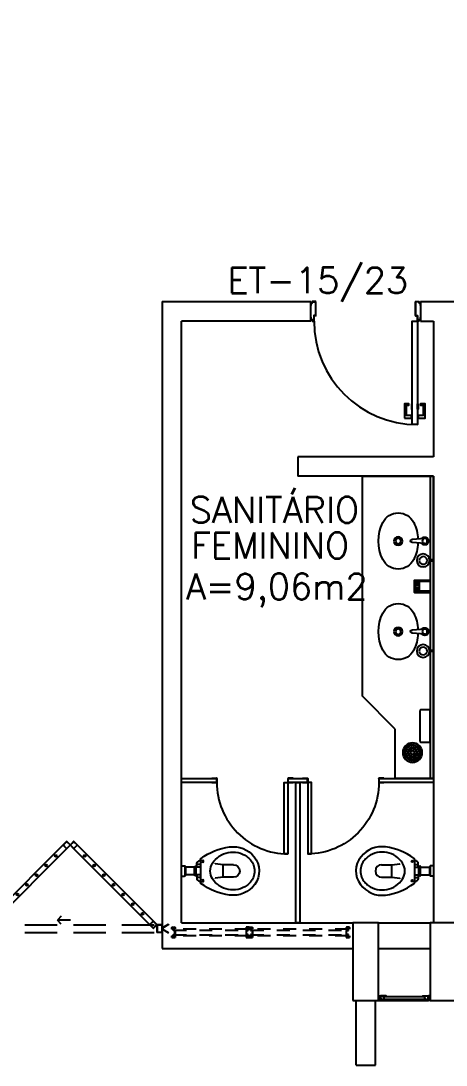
# Model space of a CAD drawing. Header units: millimetres. Extents: x 2128 to 2646, y 1972 to 2207.
# Drawn here: x 2467.67 to 2470.96, y 2053.22 to 2061.28 of the extents above; entities that cross this region are included whole.
import ezdxf

# ---------------------------------------------------------------- set-up
doc = ezdxf.new("R2010")
doc.units = ezdxf.units.MM
doc.linetypes.add('HIDDEN', pattern=[0.375, 0.25, -0.125])
for name, color, linetype in [('AR-ALV', 2, 'Continuous'), ('AR-DIVISÓRIAS', 230, 'Continuous'), ('AR-ESQ', 1, 'Continuous'), ('AR-ESTC', 3, 'Continuous'), ('AR-LOUCAS', 2, 'Continuous'), ('AR-PORTA', 1, 'Continuous'), ('AR-SIMBOLO', 1, 'Continuous'), ('ar-talude', 1, 'Continuous'), ('AR-WC', 7, 'Continuous'), ('BGR- VISTA', 12, 'Continuous'), ('DT-ESQ-BAGUETE-C', 1, 'Continuous'), ('DT-ESQ-PERFIL CADEIRA-C', 2, 'Continuous'), ('DT-ESQ-PERFIL CADEIRA-V', 2, 'Continuous'), ('DT-ESQ-PROJ', 1, 'HIDDEN'), ('DT-ESQ-VENEZIANA-C', 1, 'Continuous'), ('DT-ESQ-VENEZIANA-V', 1, 'Continuous'), ('DT-TXTMOD', 1, 'Continuous'), ('DV- VISTA', 2, 'Continuous'), ('DV-TEXTO', 2, 'Continuous'), ('ENDEREÇO', 2, 'Continuous'), ('esq-c', 1, 'Continuous'), ('grapa', 21, 'HIDDEN'), ('HE_TIGRECAD', 253, 'Continuous'), ('maçaneta', 1, 'Continuous'), ('mov', 1, 'Continuous'), ('PM-PERFIL U-C', 2, 'Continuous'), ('pm1', 2, 'Continuous'), ('pm2', 2, 'Continuous'), ('porta-c', 1, 'Continuous'), ('PORTA-PROJ', 1, 'HIDDEN'), ('porta-v', 2, 'Continuous'), ('TEXTO', 2, 'Continuous'), ('WC1', 1, 'Continuous'), ('WC2', 1, 'Continuous'), ('WC3', 1, 'Continuous'), ('Área', 2, 'Continuous')]:
    doc.layers.add(name, color=color, linetype=linetype)
doc.styles.add('S10', font='simplex.shx', dxfattribs={"height": 0.1})
doc.styles.add('S12', font='simplex.shx', dxfattribs={"width": 1.1, "height": 0.12})
doc.styles.add('UNB-100', font='simplex.shx', dxfattribs={"height": 0.2})
doc.styles.add('UNB1-100', font='simplex.shx', dxfattribs={"height": 0.2})

# ---------------------------------------------------------------- blocks, each defined once
blk = doc.blocks.new('BACI-01P')
at = {"layer": 'WC1'}
for p, q in [((0.146, 0.0857), (0.146, 0.0887)), ((0.1191, 0.03), (0.1139, 0.03)), ((0.1139, 0.0298), (0.1139, -0.0298)), ((0.1191, 0.03), (0.1191, 0.0624)), ((0.1191, -0.03), (0.1139, -0.03)), ((0.1191, -0.03), (0.1191, -0.0624)), ((0.146, -0.0857), (0.146, -0.0887))]:
    blk.add_line(p, q, dxfattribs=at)
for centre, radius, start, end in [((0.4364, -0.2936), 0.4837, 97.68046, 126.34544), ((0.3996, -0.0205), 0.2081, 36.88811, 97.68046), ((0.4044, -0.3155), 0.4771, 122.78184, 126.16044), ((0.1551, 0.0887), 0.00909, 126.33581, 180), ((0.4268, 0), 0.174, 320.47667, 36.88811), ((0.1282, 0.0624), 0.00909, 126.16044, 180), ((0.1282, -0.0624), 0.00909, 180, 233.83956), ((0.4044, 0.3155), 0.4771, 233.83956, 237.21816), ((0.1551, -0.0887), 0.00909, 180, 238.98254), ((0.4364, 0.2936), 0.4837, 233.75773, 262.31954), ((0.3996, 0.0205), 0.2081, 262.31954, 320.89786)]:
    blk.add_arc(centre, radius, start, end, dxfattribs=at)
at = {"layer": 'WC2'}
for p, q in [((0.146, -0.0857), (0.146, 0.0857)), ((0, 0.04), (0.023, 0.04)), ((0.025, 0.035), (0.025, 0.038)), ((0.025, -0.035), (0.025, 0.035)), ((0.025, 0.035), (0.028, 0.035)), ((0.03, -0.033), (0.03, 0.033)), ((0.1, 0.03), (0.03, 0.03)), ((0.1, 0.0298), (0.1, -0.0298)), ((0, -0.04), (0.023, -0.04)), ((0.025, -0.038), (0.025, -0.035)), ((0.025, -0.035), (0.028, -0.035)), ((0.1, -0.03), (0.03, -0.03))]:
    blk.add_line(p, q, dxfattribs=at)
for centre, radius, start, end in [((0.3966, -0.0404), 0.1866, 54.25145, 147.32014), ((0.4126, -0.0182), 0.1592, 41.32993, 54.25145), ((0.4333, 0), 0.1317, 0, 41.32993), ((0.023, 0.038), 0.002, 0, 90), ((0.028, 0.033), 0.002, 0, 90), ((0.107, 0.0298), 0.00697, 0, 180), ((0.3335, 0), 0.1117, 147.32014, 180), ((0.3335, 0), 0.1117, 180, 212.67986), ((0.4333, 0), 0.1317, 318.67007, 0), ((0.023, -0.038), 0.002, 270, 0), ((0.028, -0.033), 0.002, 270, 0), ((0.107, -0.0298), 0.00697, 180, 0), ((0.3966, 0.0404), 0.1866, 212.67986, 305.74855), ((0.4126, 0.0182), 0.1592, 305.74855, 318.67007)]:
    blk.add_arc(centre, radius, start, end, dxfattribs=at)
at = {"layer": 'WC3'}
for p, q in [((0.146, 0.0497), (0.1191, 0.0497)), ((0.146, 0.03), (0.1191, 0.03)), ((0.261, 0.0562), (0.2593, 0.0585)), ((0.3229, 0.0486), (0.261, 0.0562)), ((0.3229, 0.0486), (0.3229, -0.0486)), ((0.4015, 0.0486), (0.3229, 0.0486)), ((0.146, -0.03), (0.1191, -0.03)), ((0.146, -0.0497), (0.1191, -0.0497)), ((0.261, -0.0562), (0.2593, -0.0585)), ((0.3229, -0.0486), (0.261, -0.0562)), ((0.4015, -0.0486), (0.3229, -0.0486))]:
    blk.add_line(p, q, dxfattribs=at)
for centre in [(0.1641, 0.075), (0.1641, -0.075)]:
    blk.add_circle(centre, 0.00682, dxfattribs=at)
blk.add_arc((0.4015, 0), 0.0486, 270, 90, dxfattribs=at)
blk = doc.blocks.new('PB')
at = {"layer": 'mov'}
blk.add_arc((0.0015, 0.0172), 0.55, 359.7335, 90, dxfattribs=at)
at = {"layer": 'pm1'}
blk.add_lwpolyline([(0.0315, 0.5673), (0.0315, 0.0172), (0.0015, 0.0172), (0.0015, 0.5673)], close=True, dxfattribs=at)
at = {"layer": 'pm2'}
for p, q in [((-0.0385, 0.0172), (-0.0008, 0.0172)), ((-0.0385, 0.0158), (-0.0385, 0.0172)), ((-0.0008, 0.0158), (-0.0385, 0.0158)), ((0, 0.015), (0, -0.015)), ((0.0015, -0.0152), (0.0015, 0.015)), ((0.5515, -0.0152), (0.5515, 0.015)), ((0.553, 0.015), (0.553, -0.015)), ((0.5915, 0.0172), (0.5537, 0.0172)), ((0.5537, 0.0158), (0.5915, 0.0158)), ((0.5915, 0.0158), (0.5915, 0.0172)), ((-0.001, -0.016), (-0.0385, -0.016)), ((-0.0385, -0.0175), (-0.0385, -0.016)), ((-0.0385, -0.0175), (-0.0008, -0.0175)), ((0.5915, -0.0175), (0.5537, -0.0175)), ((0.554, -0.016), (0.5915, -0.016)), ((0.5915, -0.0175), (0.5915, -0.016))]:
    blk.add_line(p, q, dxfattribs=at)
for centre, radius, start, end in [((-0.0008, 0.015), 0.00225, 0, 90), ((-0.0008, 0.015), 0.00075, 0, 90), ((0.5537, 0.015), 0.00225, 90, 180), ((0.5537, 0.015), 0.00075, 90, 180), ((-0.001, -0.015), 0.001, 270, 0), ((-0.0008, -0.0152), 0.00225, 270, 0), ((0.5537, -0.0152), 0.00225, 180, 270), ((0.554, -0.015), 0.001, 180, 270)]:
    blk.add_arc(centre, radius, start, end, dxfattribs=at)
blk = doc.blocks.new('CUBA-01P')
at = {"layer": 'WC1'}
blk.add_circle((-0.15, -0.08), 0.05, dxfattribs=at)
for centre, radius, start, end in [((-0.0831, -0.273), 0.1336, 116.40535, 243.59465), ((0, -0.4404), 0.3205, 92.82256, 116.40535), ((0, -0.4404), 0.3205, 63.59465, 87.24236), ((0.0831, -0.273), 0.1336, 296.40535, 63.59465), ((0, -0.1056), 0.3205, 243.59465, 296.40535)]:
    blk.add_arc(centre, radius, start, end, dxfattribs=at)
at = {"layer": 'WC2'}
for p, q in [((-0.1548, 0), (-0.1548, -0.0303)), ((-0.1448, 0), (-0.1448, -0.0303)), ((-0.02, -0.068), (-0.0118, -0.1652)), ((0.02, -0.068), (0.0118, -0.1652))]:
    blk.add_line(p, q, dxfattribs=at)
for centre, radius in [((-0.15, -0.08), 0.03), ((0, -0.068), 0.02), ((0, -0.273), 0.033), ((0, -0.273), 0.0212)]:
    blk.add_circle(centre, radius, dxfattribs=at)
for centre, radius, start, end in [((0.0002, -0.0678), 0.03, 306.40129, 232.67059), ((0.0002, -0.1652), 0.012, 180, 10.12053)]:
    blk.add_arc(centre, radius, start, end, dxfattribs=at)
blk = doc.blocks.new('BGR8')
at = {"layer": 'BGR- VISTA'}
for p, q in [((-0.55, -1.7), (-0.55, 0)), ((-0.55, 0), (0, 0)), ((0, 0), (0, -2.335)), ((-0.3, -1.95), (-0.55, -1.7)), ((-0.3, -1.95), (-0.3, -2.335)), ((0, -2.335), (-0.3, -2.335))]:
    blk.add_line(p, q, dxfattribs=at)
at = {"layer": 'AR-WC', "xscale": -1, "rotation": 270}
for p in [(0, -0.5), (0, -1.2)]:
    blk.add_blockref('CUBA-01P', p, dxfattribs=at)
blk = doc.blocks.new('DV5')
at = {"layer": 'DV- VISTA'}
blk.add_lwpolyline([(0.03, 0), (0.03, -1.085), (0, -1.085), (0, 0)], close=True, dxfattribs=at)
at = {"layer": 'DV-TEXTO', "style": 'S12'}
for tag, p, flags in [('ACABAMENTO', (0.3815, -0.3886), 3), ('CANTONEIRA', (0.5815, -0.3886), 3), ('DIVISÓRIA', (-0.0185, -0.3886), 2), ('TAMANHO', (0.1815, -0.3886), 3)]:
    blk.add_attdef(tag, p, '', height=0.12, rotation=90, dxfattribs=dict(at, flags=flags))
blk = doc.blocks.new('DV3')
at = {"layer": 'DV- VISTA'}
blk.add_lwpolyline([(0.03, 0), (0.03, -0.15), (0, -0.15), (0, 0)], close=True, dxfattribs=at)
at = {"layer": 'DV-TEXTO', "style": 'S12'}
for tag, p, flags in [('ACABAMENTO', (0.3798, -0.2006), 3), ('CANTONEIRA', (0.5798, -0.2006), 3), ('DIVISÓRIA', (-0.0202, -0.2006), 2), ('TAMANHO', (0.1798, -0.2006), 3)]:
    blk.add_attdef(tag, p, '', height=0.12, rotation=90, dxfattribs=dict(at, flags=flags))
blk = doc.blocks.new('DV7')
at = {"layer": 'DV- VISTA'}
blk.add_lwpolyline([(0.03, 0), (0.03, -0.42), (0, -0.42), (0, 0)], close=True, dxfattribs=at)
at = {"layer": 'DV-TEXTO', "style": 'S12'}
for tag, p, flags in [('ACABAMENTO', (0.5921, -0.2951), 3), ('CANTONEIRA', (0.7921, -0.2951), 3), ('DIVISÓRIA', (0.1921, -0.2951), 2), ('TAMANHO', (0.3921, -0.2951), 3)]:
    blk.add_attdef(tag, p, '', height=0.12, rotation=90, dxfattribs=dict(at, flags=flags))
blk = doc.blocks.new('DV9')
at = {"layer": 'DV- VISTA'}
blk.add_lwpolyline([(0.27, -0.03), (0, -0.03), (0, 0), (0.27, 0)], close=True, dxfattribs=at)
at = {"layer": 'DV-TEXTO', "style": 'S12'}
for tag, p, flags in [('DIVISÓRIA', (0.0161, 0.0342), 2), ('TAMANHO', (0.0161, -0.1658), 3), ('ACABAMENTO', (0.0161, -0.3658), 3), ('CANTONEIRA', (0.0161, -0.5658), 3)]:
    blk.add_attdef(tag, p, '', height=0.12, dxfattribs=dict(at, flags=flags))
blk = doc.blocks.new('EF69-P')
at = {"layer": 'DT-ESQ-PROJ', "ltscale": 0.1}
for points in [[(0.025, -0.1035), (0.025, -0.1135, -0.414214), (0.0235, -0.115), (0.0015, -0.115, -0.414214), (0, -0.1135), (0, -0.1), (0.0015, -0.1), (0.0015, -0.113, 0.414214), (0.002, -0.1135), (0.023, -0.1135, 0.414214), (0.0235, -0.113), (0.0235, -0.1035), (0.0105, -0.1035, -0.414214), (0.009, -0.102), (0.009, -0.092, -0.414214), (0.0105, -0.0905), (0.0235, -0.0905), (0.0235, -0.0595), (0.0105, -0.0595, -0.414214), (0.009, -0.058), (0.009, -0.048, -0.414214), (0.0105, -0.0465), (0.0235, -0.0465), (0.0235, -0.037, 0.414214), (0.023, -0.0365), (0.002, -0.0365, 0.414214), (0.0015, -0.037), (0.0015, -0.05), (0, -0.05), (0, -0.0365, -0.414214), (0.0015, -0.035), (0.0235, -0.035, -0.414214), (0.025, -0.0365), (0.025, -0.0465, -0.414214), (0.0235, -0.048), (0.0105, -0.048), (0.0105, -0.058), (0.0235, -0.058), (0.0235, -0.058, -0.414214), (0.025, -0.0595), (0.025, -0.0905, -0.414214), (0.0235, -0.092), (0.0235, -0.092), (0.0105, -0.092), (0.0105, -0.102), (0.0235, -0.102, -0.414214)], [(0.575, -0.1035), (0.575, -0.1135, 0.414214), (0.5765, -0.115), (0.5985, -0.115, 0.414214), (0.6, -0.1135), (0.6, -0.1), (0.5985, -0.1), (0.5985, -0.113, -0.414214), (0.598, -0.1135), (0.577, -0.1135, -0.414214), (0.5765, -0.113), (0.5765, -0.1035), (0.5895, -0.1035, 0.414214), (0.591, -0.102), (0.591, -0.092, 0.414214), (0.5895, -0.0905), (0.5765, -0.0905), (0.5765, -0.0595), (0.5895, -0.0595, 0.414214), (0.591, -0.058), (0.591, -0.048, 0.414214), (0.5895, -0.0465), (0.5765, -0.0465), (0.5765, -0.037, -0.414214), (0.577, -0.0365), (0.598, -0.0365, -0.414214), (0.5985, -0.037), (0.5985, -0.05), (0.6, -0.05), (0.6, -0.0365, 0.414214), (0.5985, -0.035), (0.5765, -0.035, 0.414214), (0.575, -0.0365), (0.575, -0.0465, 0.414214), (0.5765, -0.048), (0.5895, -0.048), (0.5895, -0.058), (0.5765, -0.058), (0.5765, -0.058, 0.414214), (0.575, -0.0595), (0.575, -0.0905, 0.414214), (0.5765, -0.092), (0.5765, -0.092), (0.5895, -0.092), (0.5895, -0.102), (0.5765, -0.102, 0.414214)], [(0.625, -0.1035), (0.625, -0.1135, -0.414214), (0.6235, -0.115), (0.6015, -0.115, -0.414214), (0.6, -0.1135), (0.6, -0.1), (0.6015, -0.1), (0.6015, -0.113, 0.414214), (0.602, -0.1135), (0.623, -0.1135, 0.414214), (0.6235, -0.113), (0.6235, -0.1035), (0.6105, -0.1035, -0.414214), (0.609, -0.102), (0.609, -0.092, -0.414214), (0.6105, -0.0905), (0.6235, -0.0905), (0.6235, -0.0595), (0.6105, -0.0595, -0.414214), (0.609, -0.058), (0.609, -0.048, -0.414214), (0.6105, -0.0465), (0.6235, -0.0465), (0.6235, -0.037, 0.414214), (0.623, -0.0365), (0.602, -0.0365, 0.414214), (0.6015, -0.037), (0.6015, -0.05), (0.6, -0.05), (0.6, -0.0365, -0.414214), (0.6015, -0.035), (0.6235, -0.035, -0.414214), (0.625, -0.0365), (0.625, -0.0465, -0.414214), (0.6235, -0.048), (0.6105, -0.048), (0.6105, -0.058), (0.6235, -0.058), (0.6235, -0.058, -0.414214), (0.625, -0.0595), (0.625, -0.0905, -0.414214), (0.6235, -0.092), (0.6235, -0.092), (0.6105, -0.092), (0.6105, -0.102), (0.6235, -0.102, -0.414214)], [(1.35, -0.1035), (1.35, -0.1135, 0.414214), (1.3515, -0.115), (1.3735, -0.115, 0.414214), (1.375, -0.1135), (1.375, -0.1), (1.3735, -0.1), (1.3735, -0.113, -0.414214), (1.373, -0.1135), (1.352, -0.1135, -0.414214), (1.3515, -0.113), (1.3515, -0.1035), (1.3645, -0.1035, 0.414214), (1.366, -0.102), (1.366, -0.092, 0.414214), (1.3645, -0.0905), (1.3515, -0.0905), (1.3515, -0.0595), (1.3645, -0.0595, 0.414214), (1.366, -0.058), (1.366, -0.048, 0.414214), (1.3645, -0.0465), (1.3515, -0.0465), (1.3515, -0.037, -0.414214), (1.352, -0.0365), (1.373, -0.0365, -0.414214), (1.3735, -0.037), (1.3735, -0.05), (1.375, -0.05), (1.375, -0.0365, 0.414214), (1.3735, -0.035), (1.3515, -0.035, 0.414214), (1.35, -0.0365), (1.35, -0.0465, 0.414214), (1.3515, -0.048), (1.3645, -0.048), (1.3645, -0.058), (1.3515, -0.058), (1.3515, -0.058, 0.414214), (1.35, -0.0595), (1.35, -0.0905, 0.414214), (1.3515, -0.092), (1.3515, -0.092), (1.3645, -0.092), (1.3645, -0.102), (1.3515, -0.102, 0.414214)]]:
    blk.add_lwpolyline(points, format="xyb", close=True, dxfattribs=at)
for points in [[(0.5875, -0.056), (0.5875, -0.05), (0.0125, -0.05), (0.0125, -0.056)], [(1.3625, -0.056), (1.3625, -0.05), (0.6125, -0.05), (0.6125, -0.056)], [(0.5875, -0.094), (0.5875, -0.1), (0.0125, -0.1), (0.0125, -0.094)], [(1.3625, -0.094), (1.3625, -0.1), (0.6125, -0.1), (0.6125, -0.094)]]:
    blk.add_lwpolyline(points, close=True, dxfattribs=at)
at = {"layer": 'DT-TXTMOD', "ltscale": 0.1, "style": 'S10', "flags": 3}
for tag, p in [('M01A', (0.025, -0.255)), ('M02A', (0.4253, -0.255)), ('M03A', (0.827, -0.255)), ('M04A', (1.2288, -0.255)), ('M05A', (1.6306, -0.255)), ('M06A', (2.0323, -0.255)), ('M07A', (2.4341, -0.255)), ('M08A', (2.8359, -0.255)), ('M09A', (3.2376, -0.255)), ('M10A', (3.6394, -0.255)), ('M11A', (4.0412, -0.255)), ('M12A', (4.4429, -0.255)), ('M13A', (4.8447, -0.255)), ('M14A', (5.2464, -0.255)), ('M15A', (5.6482, -0.255)), ('M16A', (6.05, -0.255))]:
    blk.add_attdef(tag, p, '', height=0.1, dxfattribs=at)
blk = doc.blocks.new('EF01A-P')
at = {"layer": 'DT-ESQ-BAGUETE-C', "ltscale": 0.1}
for points in [[(0.0015, 0.035), (0.015, 0.035), (0.015, 0.0335), (0.0015, 0.0335), (0.0015, 0.005), (0.015, 0.005), (0.015, 0.0035), (0.0015, 0.0035, -0.414214), (0, 0.005), (0, 0.0335, -0.414214)], [(0.3985, 0.035), (0.385, 0.035), (0.385, 0.0335), (0.3985, 0.0335), (0.3985, 0.005), (0.385, 0.005), (0.385, 0.0035), (0.3985, 0.0035, 0.414214), (0.4, 0.005), (0.4, 0.0335, 0.414214)]]:
    blk.add_lwpolyline(points, format="xyb", close=True, dxfattribs=at)
at = {"layer": 'DT-ESQ-PERFIL CADEIRA-C', "ltscale": 0.1}
for points in [[(0.01, 0.0015), (0.01, 0.003), (0.0015, 0.003, 1), (0.0015, 0), (0.015, 0, 0.414214), (0.0165, 0.0015), (0.0165, 0.0335), (0.043, 0.0335)], [(0.043, 0.0065), (0.018, 0.0065), (0.018, 0.0165), (0.0165, 0.0165), (0.0165, 0.0065, 0.414214), (0.018, 0.005), (0.043, 0.005), (0.0565, 0.005, 1), (0.0565, 0.008), (0.043, 0.008), (0.043, 0.02), (0.043, 0.032), (0.0565, 0.032, 1), (0.0565, 0.035), (0.043, 0.035), (0.0165, 0.035, 0.414214), (0.015, 0.0335), (0.015, 0.0015), (0.0015, 0.0015)], [(0.0415, 0.02), (0.0415, 0.032, -0.414214), (0.043, 0.0335), (0.0565, 0.0335)], [(0.0415, 0.02), (0.0415, 0.008, 0.414214), (0.043, 0.0065), (0.0565, 0.0065)], [(0.357, 0.0065), (0.382, 0.0065), (0.382, 0.0165), (0.3835, 0.0165), (0.3835, 0.0065, -0.414214), (0.382, 0.005), (0.357, 0.005), (0.3435, 0.005, -1), (0.3435, 0.008), (0.357, 0.008), (0.357, 0.02), (0.357, 0.032), (0.3435, 0.032, -1), (0.3435, 0.035), (0.357, 0.035), (0.3835, 0.035, -0.414214), (0.385, 0.0335), (0.385, 0.0015), (0.3985, 0.0015)], [(0.3585, 0.02), (0.3585, 0.032, 0.414214), (0.357, 0.0335), (0.3435, 0.0335)], [(0.3585, 0.02), (0.3585, 0.008, -0.414214), (0.357, 0.0065), (0.3435, 0.0065)], [(0.39, 0.0015), (0.39, 0.003), (0.3985, 0.003, -1), (0.3985, 0), (0.385, 0, -0.414214), (0.3835, 0.0015), (0.3835, 0.0335), (0.357, 0.0335)]]:
    blk.add_lwpolyline(points, format="xyb", dxfattribs=at)
at = {"layer": 'DT-ESQ-PERFIL CADEIRA-V', "ltscale": 0.1}
blk.add_line((0.015, 0), (0.385, 0), dxfattribs=at)
at = {"layer": 'DT-ESQ-VENEZIANA-C', "ltscale": 0.1}
for p, q in [((0.043, 0.0105), (0.357, 0.0105)), ((0.043, 0.009), (0.357, 0.009))]:
    blk.add_line(p, q, dxfattribs=at)
at = {"layer": 'DT-ESQ-VENEZIANA-V', "ltscale": 0.1}
blk.add_line((0.043, 0.031), (0.357, 0.031), dxfattribs=at)
blk = doc.blocks.new('gr9A-met-01p')
at = {"layer": 'AR-SIMBOLO'}
for p, q in [((-3.0391, 0.0954), (-2.9391, 0.0954)), ((-2.9691, 0.1254), (-2.9391, 0.0954)), ((-2.9691, 0.0654), (-2.9391, 0.0954)), ((-0.8059, 0.1254), (-0.8359, 0.0954)), ((-0.7359, 0.0954), (-0.8359, 0.0954)), ((-0.8059, 0.0654), (-0.8359, 0.0954))]:
    blk.add_line(p, q, dxfattribs=at)
at = {"layer": 'esq-c'}
for p, q in [((-3.0924, 0.6771), (-3.0673, 0.7022)), ((-3.0924, 0.6739), (-3.0673, 0.6488)), ((-3.0662, 0.7012), (-3.0913, 0.6761)), ((-3.0662, 0.6499), (-3.0913, 0.675)), ((-3.04, 0.6761), (-3.0651, 0.7012)), ((-3.04, 0.675), (-3.0651, 0.6499)), ((-3.0641, 0.7022), (-3.039, 0.6771)), ((-3.0641, 0.6488), (-3.039, 0.6739)), ((-3.0126, 0.7022), (-3.0377, 0.6771)), ((-3.0126, 0.6488), (-3.0377, 0.6739)), ((-3.0366, 0.6761), (-3.0115, 0.7012)), ((-3.0366, 0.675), (-3.0115, 0.6499)), ((-3.0104, 0.7012), (-2.9853, 0.6761)), ((-3.0104, 0.6499), (-2.9853, 0.675)), ((-2.9843, 0.6771), (-3.0094, 0.7022)), ((-2.9843, 0.6739), (-3.0094, 0.6488)), ((-0.7907, 0.6771), (-0.7656, 0.7022)), ((-0.7907, 0.6739), (-0.7656, 0.6488)), ((-0.7646, 0.7012), (-0.7897, 0.6761)), ((-0.7646, 0.6499), (-0.7897, 0.675)), ((-0.7384, 0.6761), (-0.7635, 0.7012)), ((-0.7384, 0.675), (-0.7635, 0.6499)), ((-0.7624, 0.7022), (-0.7373, 0.6771)), ((-0.7624, 0.6488), (-0.7373, 0.6739)), ((-0.7109, 0.7022), (-0.736, 0.6771)), ((-0.7109, 0.6488), (-0.736, 0.6739)), ((-0.735, 0.6761), (-0.7099, 0.7012)), ((-0.735, 0.675), (-0.7099, 0.6499)), ((-0.7088, 0.7012), (-0.6837, 0.6761)), ((-0.7088, 0.6499), (-0.6837, 0.675)), ((-0.6826, 0.6771), (-0.7077, 0.7022)), ((-0.6826, 0.6739), (-0.7077, 0.6488)), ((-3.6825, 0.087), (-3.7076, 0.0619)), ((-3.7065, 0.0609), (-3.6814, 0.086)), ((-3.6552, 0.0609), (-3.6803, 0.086)), ((-3.6793, 0.087), (-3.6542, 0.0619)), ((-2.3974, 0.087), (-2.4225, 0.0619)), ((-2.4214, 0.0609), (-2.3963, 0.086)), ((-2.3702, 0.0609), (-2.3953, 0.086)), ((-2.3942, 0.087), (-2.3691, 0.0619)), ((-1.3808, 0.087), (-1.4059, 0.0619)), ((-1.4048, 0.0609), (-1.3797, 0.086)), ((-1.3536, 0.0609), (-1.3787, 0.086)), ((-1.3776, 0.087), (-1.3525, 0.0619)), ((-0.0957, 0.087), (-0.1208, 0.0619)), ((-0.1198, 0.0609), (-0.0947, 0.086)), ((-0.0685, 0.0609), (-0.0936, 0.086)), ((-0.0925, 0.087), (-0.0674, 0.0619)), ((-3.75, 0.0023), (-3.75, 0.0577)), ((-3.7485, 0.0577), (-3.7485, 0.0023)), ((-3.7477, 0.06), (-3.7123, 0.06)), ((-3.7123, 0.0585), (-3.7477, 0.0585)), ((-3.7123, 0.0015), (-3.7477, 0.0015)), ((-3.7477, 0), (-3.7123, 0)), ((-3.7115, 0.0577), (-3.7115, 0.0023)), ((-3.71, 0.0023), (-3.71, 0.0577)), ((-3.7076, 0.0588), (-3.6825, 0.0337)), ((-3.6814, 0.0347), (-3.7065, 0.0598)), ((-3.6803, 0.0347), (-3.6552, 0.0598)), ((-3.6542, 0.0588), (-3.6793, 0.0337)), ((-2.4225, 0.0588), (-2.3974, 0.0337)), ((-2.3963, 0.0347), (-2.4214, 0.0598)), ((-2.3953, 0.0347), (-2.3702, 0.0598)), ((-2.3691, 0.0588), (-2.3942, 0.0337)), ((-1.4059, 0.0588), (-1.3808, 0.0337)), ((-1.3797, 0.0347), (-1.4048, 0.0598)), ((-1.3787, 0.0347), (-1.3536, 0.0598)), ((-1.3525, 0.0588), (-1.3776, 0.0337)), ((-0.1208, 0.0588), (-0.0957, 0.0337)), ((-0.0947, 0.0347), (-0.1198, 0.0598)), ((-0.0936, 0.0347), (-0.0685, 0.0598)), ((-0.0674, 0.0588), (-0.0925, 0.0337)), ((-0.065, 0.0023), (-0.065, 0.0577)), ((-0.0635, 0.0577), (-0.0635, 0.0023)), ((-0.0273, 0.06), (-0.0628, 0.06)), ((-0.0628, 0.0585), (-0.0273, 0.0585)), ((-0.0628, 0.0015), (-0.0273, 0.0015)), ((-0.0273, 0), (-0.0628, 0)), ((-0.0265, 0.0577), (-0.0265, 0.0023)), ((-0.025, 0.0023), (-0.025, 0.0577))]:
    blk.add_line(p, q, dxfattribs=at)
for centre, radius, start, end in [((-3.0908, 0.6755), 0.00225, 135, 225), ((-3.0908, 0.6755), 0.00075, 135, 225), ((-3.0657, 0.7006), 0.00225, 45, 135), ((-3.0657, 0.6504), 0.00225, 225, 315), ((-3.0657, 0.7006), 0.00075, 45, 135), ((-3.0657, 0.6504), 0.00075, 225, 315), ((-3.0406, 0.6755), 0.00075, 315, 45), ((-3.0406, 0.6755), 0.00225, 315, 45), ((-3.0361, 0.6755), 0.00225, 135, 225), ((-3.0361, 0.6755), 0.00075, 135, 225), ((-3.011, 0.7006), 0.00225, 45, 135), ((-3.011, 0.6504), 0.00225, 225, 315), ((-3.011, 0.7006), 0.00075, 45, 135), ((-3.011, 0.6504), 0.00075, 225, 315), ((-2.9859, 0.6755), 0.00075, 315, 45), ((-2.9859, 0.6755), 0.00225, 315, 45), ((-0.7891, 0.6755), 0.00225, 135, 225), ((-0.7891, 0.6755), 0.00075, 135, 225), ((-0.764, 0.7006), 0.00225, 45, 135), ((-0.764, 0.6504), 0.00225, 225, 315), ((-0.764, 0.7006), 0.00075, 45, 135), ((-0.764, 0.6504), 0.00075, 225, 315), ((-0.7389, 0.6755), 0.00075, 315, 45), ((-0.7389, 0.6755), 0.00225, 315, 45), ((-0.7344, 0.6755), 0.00225, 135, 225), ((-0.7344, 0.6755), 0.00075, 135, 225), ((-0.7093, 0.7006), 0.00225, 45, 135), ((-0.7093, 0.6504), 0.00225, 225, 315), ((-0.7093, 0.7006), 0.00075, 45, 135), ((-0.7093, 0.6504), 0.00075, 225, 315), ((-0.6842, 0.6755), 0.00075, 315, 45), ((-0.6842, 0.6755), 0.00225, 315, 45), ((-3.6809, 0.0855), 0.00225, 45, 135), ((-3.6809, 0.0855), 0.00075, 45, 135), ((-2.3958, 0.0855), 0.00225, 45, 135), ((-2.3958, 0.0855), 0.00075, 45, 135), ((-1.3792, 0.0855), 0.00225, 45, 135), ((-1.3792, 0.0855), 0.00075, 45, 135), ((-0.0941, 0.0855), 0.00225, 45, 135), ((-0.0941, 0.0855), 0.00075, 45, 135), ((-3.7477, 0.0577), 0.00225, 90, 180), ((-3.7477, 0.0023), 0.00225, 180, 270), ((-3.7477, 0.0577), 0.00075, 90, 180), ((-3.7477, 0.0023), 0.00075, 180, 270), ((-3.7123, 0.0577), 0.00225, 360, 90), ((-3.7123, 0.0577), 0.00075, 360, 90), ((-3.7123, 0.0023), 0.00075, 270, 0), ((-3.7123, 0.0023), 0.00225, 270, 0), ((-3.706, 0.0604), 0.00225, 135, 225), ((-3.706, 0.0604), 0.00075, 135, 225), ((-3.6809, 0.0353), 0.00225, 225, 315), ((-3.6809, 0.0353), 0.00075, 225, 315), ((-3.6558, 0.0604), 0.00075, 315, 45), ((-3.6558, 0.0604), 0.00225, 315, 45), ((-2.4209, 0.0604), 0.00225, 135, 225), ((-2.4209, 0.0604), 0.00075, 135, 225), ((-2.3958, 0.0353), 0.00225, 225, 315), ((-2.3958, 0.0353), 0.00075, 225, 315), ((-2.3707, 0.0604), 0.00075, 315, 45), ((-2.3707, 0.0604), 0.00225, 315, 45), ((-1.4043, 0.0604), 0.00225, 135, 225), ((-1.4043, 0.0604), 0.00075, 135, 225), ((-1.3792, 0.0353), 0.00225, 225, 315), ((-1.3792, 0.0353), 0.00075, 225, 315), ((-1.3541, 0.0604), 0.00075, 315, 45), ((-1.3541, 0.0604), 0.00225, 315, 45), ((-0.1192, 0.0604), 0.00225, 135, 225), ((-0.1192, 0.0604), 0.00075, 135, 225), ((-0.0941, 0.0353), 0.00225, 225, 315), ((-0.0941, 0.0353), 0.00075, 225, 315), ((-0.069, 0.0604), 0.00075, 315, 45), ((-0.069, 0.0604), 0.00225, 315, 45), ((-0.0628, 0.0577), 0.00225, 90, 180), ((-0.0628, 0.0023), 0.00225, 180, 270), ((-0.0628, 0.0577), 0.00075, 90, 180), ((-0.0628, 0.0023), 0.00075, 180, 270), ((-0.0273, 0.0577), 0.00225, 0, 90), ((-0.0273, 0.0577), 0.00075, 0, 90), ((-0.0273, 0.0023), 0.00075, 270, 0), ((-0.0273, 0.0023), 0.00225, 270, 0)]:
    blk.add_arc(centre, radius, start, end, dxfattribs=at)
at = {"layer": 'grapa'}
for p, q in [((-3.75, 0.025), (-3.75, 0.035)), ((-0.025, 0.025), (-0.025, 0.035))]:
    blk.add_line(p, q, dxfattribs=at)
for points in [[(-3.75, 0.035), (-3.7986, 0.063), (-3.7993, 0.0617), (-3.7515, 0.0341), (-3.7515, 0.0259), (-3.7993, -0.0017), (-3.7986, -0.003), (-3.75, 0.025)], [(-0.025, 0.035), (0.0236, 0.063), (0.0243, 0.0617), (-0.0235, 0.0341), (-0.0235, 0.0259), (0.0243, -0.0017), (0.0236, -0.003), (-0.025, 0.025)]]:
    blk.add_lwpolyline(points, dxfattribs=at)
at = {"layer": 'porta-c'}
for centre, radius in [((-3.15, 0.5912), 0.0075), ((-3.15, 0.5912), 0.005), ((-2.9267, 0.5912), 0.0075), ((-2.9267, 0.5912), 0.005), ((-0.8483, 0.5912), 0.0075), ((-0.8483, 0.5912), 0.005), ((-0.625, 0.5912), 0.0075), ((-0.625, 0.5912), 0.005), ((-3.2244, 0.5168), 0.0075), ((-3.2244, 0.5168), 0.005), ((-2.8522, 0.5168), 0.0075), ((-2.8522, 0.5168), 0.005), ((-0.9228, 0.5168), 0.0075), ((-0.9228, 0.5168), 0.005), ((-0.5506, 0.5168), 0.0075), ((-0.5506, 0.5168), 0.005), ((-3.2988, 0.4424), 0.0075), ((-3.2988, 0.4424), 0.005), ((-2.7778, 0.4424), 0.0075), ((-2.7778, 0.4424), 0.005), ((-0.9972, 0.4424), 0.0075), ((-0.9972, 0.4424), 0.005), ((-0.4762, 0.4424), 0.0075), ((-0.4762, 0.4424), 0.005), ((-3.3733, 0.3679), 0.0075), ((-3.3733, 0.3679), 0.005), ((-2.7034, 0.3679), 0.0075), ((-2.7034, 0.3679), 0.005), ((-1.0716, 0.3679), 0.0075), ((-1.0716, 0.3679), 0.005), ((-0.4017, 0.3679), 0.0075), ((-0.4017, 0.3679), 0.005), ((-3.4477, 0.2935), 0.0075), ((-3.4477, 0.2935), 0.005), ((-2.629, 0.2935), 0.0075), ((-2.629, 0.2935), 0.005), ((-1.146, 0.2935), 0.0075), ((-1.146, 0.2935), 0.005), ((-0.3273, 0.2935), 0.0075), ((-0.3273, 0.2935), 0.005), ((-3.5221, 0.2191), 0.0075), ((-3.5221, 0.2191), 0.005), ((-2.5545, 0.2191), 0.0075), ((-2.5545, 0.2191), 0.005), ((-1.2205, 0.2191), 0.0075), ((-1.2205, 0.2191), 0.005), ((-0.2529, 0.2191), 0.0075), ((-0.2529, 0.2191), 0.005), ((-3.5965, 0.1447), 0.0075), ((-3.5965, 0.1447), 0.005), ((-2.4801, 0.1447), 0.0075), ((-2.4801, 0.1447), 0.005), ((-1.2949, 0.1447), 0.0075), ((-1.2949, 0.1447), 0.005), ((-0.1785, 0.1447), 0.0075), ((-0.1785, 0.1447), 0.005)]:
    blk.add_circle(centre, radius, dxfattribs=at)
at = {"layer": 'PORTA-PROJ'}
for p, q in [((-3.7123, 0.06), (-0.0628, 0.06)), ((-3.7123, 0), (-0.0628, 0))]:
    blk.add_line(p, q, dxfattribs=at)
at = {"layer": 'porta-v'}
for p, q in [((-3.6825, 0.087), (-3.0924, 0.6771)), ((-3.6542, 0.0588), (-3.0641, 0.6488)), ((-2.4225, 0.0588), (-3.0126, 0.6488)), ((-2.3942, 0.087), (-2.9843, 0.6771)), ((-1.3808, 0.087), (-0.7907, 0.6771)), ((-1.3525, 0.0588), (-0.7624, 0.6488)), ((-0.1208, 0.0588), (-0.7109, 0.6488)), ((-0.0925, 0.087), (-0.6826, 0.6771))]:
    blk.add_line(p, q, dxfattribs=at)
blk = doc.blocks.new('PM3C')
at = {"layer": 'maçaneta'}
for points in [[(0.02, 0.9), (-0.035, 0.9), (-0.035, 0.79), (0, 0.79), (0, 0.8), (-0.02, 0.8), (-0.02, 0.8785, -0.414214), (-0.0185, 0.88), (0.02, 0.88)], [(0.125, 0.9), (0.07, 0.9), (0.07, 0.88), (0.1085, 0.88, -0.414214), (0.11, 0.8785), (0.11, 0.8), (0.09, 0.8), (0.09, 0.79), (0.125, 0.79)]]:
    blk.add_lwpolyline(points, format="xyb", close=True, dxfattribs=at)
for points in [[(0.02, 0.79), (0.02, 0.83), (0.025, 0.83), (0.025, 0.79)], [(0.07, 0.79), (0.07, 0.83), (0.065, 0.83), (0.065, 0.79)]]:
    blk.add_lwpolyline(points, close=True, dxfattribs=at)
at = {"layer": 'mov'}
blk.add_arc((0.025, 0.15), 0.8, 0, 90, dxfattribs=at)
at = {"layer": 'PM-PERFIL U-C'}
for p, q in [((0, 0.12), (0, 0.1385)), ((0.002, 0.12), (0, 0.12)), ((0.0015, 0.14), (0.01, 0.14)), ((0.002, 0.138), (0.002, 0.12)), ((0.0105, 0.138), (0.002, 0.138)), ((0.01, 0.14), (0.01, 0.1485)), ((0.0115, 0.15), (0.0235, 0.15)), ((0.012, 0.148), (0.012, 0.1395)), ((0.023, 0.148), (0.012, 0.148)), ((0.023, 0.1085), (0.023, 0.148)), ((0.038, 0.107), (0.0245, 0.107)), ((0.025, 0.1485), (0.025, 0.109)), ((0.0385, 0.109), (0.025, 0.109)), ((0.038, 0.107), (0.038, 0.002)), ((0.04, 0.1075), (0.04, 0.0015)), ((0.81, 0.1075), (0.81, 0.0015)), ((0.8115, 0.109), (0.825, 0.109)), ((0.812, 0.107), (0.8255, 0.107)), ((0.812, 0.107), (0.812, 0.002)), ((0.825, 0.1485), (0.825, 0.109)), ((0.8385, 0.15), (0.8265, 0.15)), ((0.827, 0.148), (0.838, 0.148)), ((0.827, 0.1085), (0.827, 0.148)), ((0.838, 0.148), (0.838, 0.1395)), ((0.8395, 0.138), (0.848, 0.138)), ((0.84, 0.14), (0.84, 0.1485)), ((0.8485, 0.14), (0.84, 0.14)), ((0.848, 0.138), (0.848, 0.12)), ((0.848, 0.12), (0.85, 0.12)), ((0.85, 0.12), (0.85, 0.1385)), ((0, 0.03), (0.002, 0.03)), ((0, 0.0115), (0, 0.03)), ((0.01, 0.01), (0.0015, 0.01)), ((0.002, 0.03), (0.002, 0.012)), ((0.002, 0.012), (0.0105, 0.012)), ((0.01, 0.0015), (0.01, 0.01)), ((0.0385, 0), (0.0115, 0)), ((0.012, 0.0105), (0.012, 0.002)), ((0.012, 0.002), (0.038, 0.002)), ((0.8115, 0), (0.8385, 0)), ((0.838, 0.002), (0.812, 0.002)), ((0.838, 0.0105), (0.838, 0.002)), ((0.848, 0.012), (0.8395, 0.012)), ((0.84, 0.0015), (0.84, 0.01)), ((0.84, 0.01), (0.8485, 0.01)), ((0.85, 0.03), (0.848, 0.03)), ((0.848, 0.03), (0.848, 0.012)), ((0.85, 0.0115), (0.85, 0.03))]:
    blk.add_line(p, q, dxfattribs=at)
for centre, start, end in [((0.0015, 0.1385), 90, 180), ((0.0115, 0.1485), 90, 180), ((0.0105, 0.1395), 270, 0), ((0.0245, 0.1085), 180, 270), ((0.0235, 0.1485), 360, 90), ((0.0385, 0.1075), 0, 90), ((0.8115, 0.1075), 90, 180), ((0.8265, 0.1485), 90, 180), ((0.8255, 0.1085), 270, 0), ((0.8395, 0.1395), 180, 270), ((0.8385, 0.1485), 0, 90), ((0.8485, 0.1385), 0, 90), ((0.0015, 0.0115), 180, 270), ((0.0115, 0.0015), 180, 270), ((0.0105, 0.0105), 0, 90), ((0.0385, 0.0015), 269.93864, 0), ((0.8115, 0.0015), 180, 270.06136), ((0.8395, 0.0105), 90, 180), ((0.8385, 0.0015), 270, 0), ((0.8485, 0.0115), 270, 0)]:
    blk.add_arc(centre, 0.0015, start, end, dxfattribs=at)
at = {"layer": 'pm1'}
blk.add_lwpolyline([(0.065, 0.95), (0.065, 0.15), (0.025, 0.15), (0.025, 0.95)], close=True, dxfattribs=at)
blk = doc.blocks.new('TLHR-01p')
at = {"layer": 'WC1'}
blk.add_lwpolyline([(-0.117, 0.08), (0.117, 0.08, -0.414214), (0.125, 0.072), (0.125, 0.008, -0.414214), (0.117, 0), (-0.117, 0, -0.414214), (-0.125, 0.008), (-0.125, 0.072, -0.414214)], format="xyb", close=True, dxfattribs=at)
blk = doc.blocks.new('SBSPRAY-P')
at = {"layer": 'WC1'}
for p, q in [((-0.0444, 0), (0.0444, 0)), ((-0.0469, -0.122), (-0.0469, -0.0025)), ((-0.0376, -0.0025), (-0.0376, -0.122)), ((0.0376, -0.122), (0.0376, -0.0025)), ((0.0376, -0.0025), (0.0376, -0.122)), ((0.0469, -0.122), (0.0469, -0.0025)), ((-0.0444, -0.1245), (0.0444, -0.1245)), ((-0.0376, -0.0861), (0.0376, -0.0861))]:
    blk.add_line(p, q, dxfattribs=at)
for centre, start, end in [((-0.0444, -0.0025), 90, 180), ((0.0444, -0.0025), 0, 90), ((-0.0351, -0.0025), 90, 180), ((0.0351, -0.0025), 0, 90), ((-0.0444, -0.122), 180, 270), ((-0.0351, -0.122), 180, 270), ((0.0351, -0.122), 270, 360), ((0.0444, -0.122), 270, 0)]:
    blk.add_arc(centre, 0.0025, start, end, dxfattribs=at)
at = {"layer": 'WC2'}
for p, q in [((-0.0247, -0.1245), (-0.0247, -0.0861)), ((-0.0096, -0.1161), (-0.0096, -0.0861)), ((-0.0096, -0.1161), (0.0096, -0.1161)), ((0.0096, -0.1161), (0.0096, -0.0861)), ((0.0247, -0.1245), (0.0247, -0.0861))]:
    blk.add_line(p, q, dxfattribs=at)
blk = doc.blocks.new('caixasifon')
at = {"layer": 'HE_TIGRECAD'}
for p, q in [((-0.0494, 0.003), (-0.0657, 0.003)), ((-0.0485, 0.0099), (-0.0643, 0.0141)), ((-0.0469, 0.0157), (-0.0627, 0.0199)), ((-0.0443, 0.0221), (-0.0584, 0.0303)), ((-0.0413, 0.0273), (-0.0554, 0.0355)), ((-0.0371, 0.0328), (-0.0486, 0.0444)), ((-0.0328, 0.0371), (-0.0444, 0.0486)), ((-0.0283, 0.003), (-0.0414, 0.003)), ((-0.0273, 0.0081), (-0.0394, 0.0131)), ((-0.025, 0.0136), (-0.0371, 0.0186)), ((-0.0273, 0.0413), (-0.0355, 0.0554)), ((-0.0222, 0.0179), (-0.0314, 0.0271)), ((-0.0221, 0.0443), (-0.0303, 0.0584)), ((-0.0179, 0.0222), (-0.0271, 0.0314)), ((-0.0106, 0.003), (-0.0203, 0.003)), ((-0.0157, 0.0469), (-0.0199, 0.0627)), ((-0.0136, 0.025), (-0.0186, 0.0371)), ((-0.0096, 0.0054), (-0.0165, 0.0122)), ((-0.0099, 0.0485), (-0.0141, 0.0643)), ((-0.0081, 0.0273), (-0.0131, 0.0394)), ((-0.0054, 0.0096), (-0.0122, 0.0165)), ((-0.003, 0.0494), (-0.003, 0.0657)), ((-0.003, 0.0283), (-0.003, 0.0414)), ((-0.003, 0.0106), (-0.003, 0.0203)), ((0.003, 0.0494), (0.003, 0.0657)), ((0.003, 0.0283), (0.003, 0.0414)), ((0.003, 0.0106), (0.003, 0.0203)), ((0.0054, 0.0096), (0.0122, 0.0165)), ((0.0081, 0.0273), (0.0131, 0.0394)), ((0.0096, 0.0054), (0.0165, 0.0122)), ((0.0099, 0.0485), (0.0141, 0.0643)), ((0.0106, 0.003), (0.0203, 0.003)), ((0.0136, 0.025), (0.0186, 0.0371)), ((0.0157, 0.0469), (0.0199, 0.0627)), ((0.0179, 0.0222), (0.0271, 0.0314)), ((0.0221, 0.0443), (0.0303, 0.0584)), ((0.0222, 0.0179), (0.0314, 0.0271)), ((0.025, 0.0136), (0.0371, 0.0186)), ((0.0273, 0.0413), (0.0355, 0.0554)), ((0.0273, 0.0081), (0.0394, 0.0131)), ((0.0283, 0.003), (0.0414, 0.003)), ((0.0328, 0.0371), (0.0444, 0.0486)), ((0.0371, 0.0328), (0.0486, 0.0444)), ((0.0413, 0.0273), (0.0554, 0.0355)), ((0.0443, 0.0221), (0.0584, 0.0303)), ((0.0469, 0.0157), (0.0627, 0.0199)), ((0.0485, 0.0099), (0.0643, 0.0141)), ((0.0494, 0.003), (0.0657, 0.003)), ((-0.0494, -0.003), (-0.0657, -0.003)), ((-0.0485, -0.0099), (-0.0643, -0.0141)), ((-0.0469, -0.0157), (-0.0627, -0.0199)), ((-0.0443, -0.0221), (-0.0584, -0.0303)), ((-0.0413, -0.0273), (-0.0554, -0.0355)), ((-0.0371, -0.0328), (-0.0486, -0.0444)), ((-0.0328, -0.0371), (-0.0444, -0.0486)), ((-0.0283, -0.003), (-0.0414, -0.003)), ((-0.0273, -0.0081), (-0.0394, -0.0131)), ((-0.025, -0.0136), (-0.0371, -0.0186)), ((-0.0273, -0.0413), (-0.0355, -0.0554)), ((-0.0222, -0.0179), (-0.0314, -0.0271)), ((-0.0221, -0.0443), (-0.0303, -0.0584)), ((-0.0179, -0.0222), (-0.0271, -0.0314)), ((-0.0106, -0.003), (-0.0203, -0.003)), ((-0.0157, -0.0469), (-0.0199, -0.0627)), ((-0.0136, -0.025), (-0.0186, -0.0371)), ((-0.0096, -0.0054), (-0.0165, -0.0122)), ((-0.0099, -0.0485), (-0.0141, -0.0643)), ((-0.0081, -0.0273), (-0.0131, -0.0394)), ((-0.0054, -0.0096), (-0.0122, -0.0165)), ((-0.003, -0.0106), (-0.003, -0.0203)), ((-0.003, -0.0283), (-0.003, -0.0414)), ((-0.003, -0.0494), (-0.003, -0.0657)), ((0.003, -0.0106), (0.003, -0.0203)), ((0.003, -0.0283), (0.003, -0.0414)), ((0.003, -0.0494), (0.003, -0.0657)), ((0.0054, -0.0096), (0.0122, -0.0165)), ((0.0081, -0.0273), (0.0131, -0.0394)), ((0.0096, -0.0054), (0.0165, -0.0122)), ((0.0099, -0.0485), (0.0141, -0.0643)), ((0.0106, -0.003), (0.0203, -0.003)), ((0.0136, -0.025), (0.0186, -0.0371)), ((0.0157, -0.0469), (0.0199, -0.0627)), ((0.0179, -0.0222), (0.0271, -0.0314)), ((0.0221, -0.0443), (0.0303, -0.0584)), ((0.0222, -0.0179), (0.0314, -0.0271)), ((0.025, -0.0136), (0.0371, -0.0186)), ((0.0273, -0.0081), (0.0394, -0.0131)), ((0.0273, -0.0413), (0.0355, -0.0554)), ((0.0283, -0.003), (0.0414, -0.003)), ((0.0328, -0.0371), (0.0444, -0.0486)), ((0.0371, -0.0328), (0.0486, -0.0444)), ((0.0413, -0.0273), (0.0554, -0.0355)), ((0.0443, -0.0221), (0.0584, -0.0303)), ((0.0469, -0.0157), (0.0627, -0.0199)), ((0.0485, -0.0099), (0.0643, -0.0141)), ((0.0494, -0.003), (0.0657, -0.003))]:
    blk.add_line(p, q, dxfattribs=at)
blk.add_circle((0, 0), 0.0755, dxfattribs=at)
for radius, start, end in [(0.0658, 167.61318, 177.38682), (0.0658, 152.61318, 162.38682), (0.0658, 137.61318, 147.38682), (0.0495, 168.4746, 176.5254), (0.0495, 153.4746, 161.5254), (0.0658, 122.61318, 132.38682), (0.0415, 161.64548, 175.85452), (0.0495, 138.4746, 146.5254), (0.0415, 139.14548, 153.35452), (0.0495, 123.4746, 131.5254), (0.0658, 107.61318, 117.38682), (0.0285, 163.54233, 173.95767), (0.0415, 116.64548, 130.85452), (0.0285, 141.04233, 151.45767), (0.0495, 108.4746, 116.5254), (0.0205, 143.41497, 171.58503), (0.0285, 118.54233, 128.95767), (0.0658, 92.61318, 102.38682), (0.0415, 94.14548, 108.35452), (0.0205, 98.41497, 126.58503), (0.011, 150.82662, 164.17338), (0.0495, 93.4746, 101.5254), (0.0285, 96.04233, 106.45767), (0.011, 105.82662, 119.17338), (0.0658, 77.61318, 87.38682), (0.0495, 78.4746, 86.5254), (0.0415, 71.64548, 85.85452), (0.0285, 73.54233, 83.95767), (0.0205, 53.41497, 81.58503), (0.011, 60.82662, 74.17338), (0.011, 15.82662, 29.17338), (0.0285, 51.04233, 61.45767), (0.0495, 63.4746, 71.5254), (0.0205, 8.41497, 36.58503), (0.0415, 49.14548, 63.35452), (0.0658, 62.61318, 72.38682), (0.0285, 28.54233, 38.95767), (0.0495, 48.4746, 56.5254), (0.0285, 6.04233, 16.45767), (0.0415, 26.64548, 40.85452), (0.0658, 47.61318, 57.38682), (0.0495, 33.4746, 41.5254), (0.0415, 4.14548, 18.35452), (0.0495, 18.4746, 26.5254), (0.0495, 3.4746, 11.5254), (0.0658, 32.61318, 42.38682), (0.0658, 17.61318, 27.38682), (0.0658, 2.61318, 12.38682), (0.0658, 182.61318, 192.38682), (0.0658, 197.61318, 207.38682), (0.0658, 212.61318, 222.38682), (0.0495, 183.4746, 191.5254), (0.0495, 198.4746, 206.5254), (0.0658, 227.61318, 237.38682), (0.0415, 184.14548, 198.35452), (0.0495, 213.4746, 221.5254), (0.0415, 206.64548, 220.85452), (0.0495, 228.4746, 236.5254), (0.0658, 242.61318, 252.38682), (0.0285, 186.04233, 196.45767), (0.0415, 229.14548, 243.35452), (0.0285, 208.54233, 218.95767), (0.0495, 243.4746, 251.5254), (0.0205, 188.41497, 216.58503), (0.0285, 231.04233, 241.45767), (0.0658, 257.61318, 267.38682), (0.0415, 251.64548, 265.85452), (0.0205, 233.41497, 261.58503), (0.011, 195.82662, 209.17338), (0.0495, 258.4746, 266.5254), (0.0285, 253.54233, 263.95767), (0.011, 240.82662, 254.17338), (0.011, 285.82662, 299.17338), (0.0205, 278.41497, 306.58503), (0.0285, 276.04233, 286.45767), (0.0415, 274.14548, 288.35452), (0.0495, 273.4746, 281.5254), (0.0658, 272.61318, 282.38682), (0.011, 330.82662, 344.17338), (0.0285, 298.54233, 308.95767), (0.0495, 288.4746, 296.5254), (0.0205, 323.41497, 351.58503), (0.0415, 296.64548, 310.85452), (0.0658, 287.61318, 297.38682), (0.0285, 321.04233, 331.45767), (0.0285, 343.54233, 353.95767), (0.0495, 303.4746, 311.5254), (0.0415, 319.14548, 333.35452), (0.0658, 302.61318, 312.38682), (0.0495, 318.4746, 326.5254), (0.0415, 341.64548, 355.85452), (0.0495, 333.4746, 341.5254), (0.0495, 348.4746, 356.5254), (0.0658, 317.61318, 327.38682), (0.0658, 332.61318, 342.38682), (0.0658, 347.61318, 357.38682)]:
    blk.add_arc((0, 0), radius, start, end, dxfattribs=at)

msp = doc.modelspace()

# ---------------------------------------------------------------- linework, layer by layer
at = {"layer": 'AR-ALV'}
for p, q in [((2468.7615, 2059.1151), (2469.9115, 2059.1151)), ((2468.7615, 2059.1151), (2468.7615, 2054.1151)), ((2469.9115, 2058.9651), (2469.9115, 2059.1151)), ((2470.7615, 2059.1151), (2471.1115, 2059.1151)), ((2470.7615, 2059.1151), (2470.7615, 2058.9651)), ((2468.9115, 2054.3151), (2468.9115, 2058.9651)), ((2469.9115, 2058.9651), (2468.9115, 2058.9651)), ((2470.7615, 2058.9651), (2470.8615, 2058.9651)), ((2470.8615, 2058.9651), (2470.8615, 2057.9151)), ((2470.8615, 2057.9151), (2469.8115, 2057.9151)), ((2469.8115, 2057.9151), (2469.8115, 2057.7651)), ((2470.8615, 2057.7651), (2469.8115, 2057.7651)), ((2470.8615, 2057.7651), (2470.8615, 2054.3151)), ((2468.9115, 2054.3151), (2470.2365, 2054.3151)), ((2470.4365, 2054.3151), (2470.8365, 2054.3151)), ((2468.7615, 2054.1151), (2470.2365, 2054.1151)), ((2470.4365, 2054.1151), (2470.8365, 2054.1151))]:
    msp.add_line(p, q, dxfattribs=at)
at = {"layer": 'AR-ESTC'}
for p, q in [((2470.4365, 2054.3151), (2470.2365, 2054.3151)), ((2470.2365, 2054.3151), (2470.2365, 2053.7151)), ((2470.4365, 2053.7151), (2470.4365, 2054.3151)), ((2471.0365, 2054.3151), (2470.8365, 2054.3151)), ((2470.8365, 2054.3151), (2470.8365, 2053.7151)), ((2470.2365, 2053.7151), (2470.4365, 2053.7151)), ((2470.2615, 2053.2151), (2470.2615, 2053.7151)), ((2470.4115, 2053.2151), (2470.4115, 2053.7151)), ((2470.8365, 2053.7151), (2471.0365, 2053.7151)), ((2470.2615, 2053.2151), (2470.4115, 2053.2151))]:
    msp.add_line(p, q, dxfattribs=at)
at = {"layer": 'ar-talude'}
msp.add_open_spline([(2450.6541, 2053.8237), (2451.1573, 2047.3259), (2453.8437, 2032.3301), (2471.2283, 2019.1844), (2482.4538, 2021.8974), (2490.735, 2027.597), (2497.912, 2040.0992), (2502.9181, 2051.0293), (2507.4821, 2059.7435), (2509.4948, 2065.5907)], degree=3, knots=[0.874603, 0.874603, 0.874603, 0.874603, 13.033613, 24.300817, 33.994288, 45.623477, 57.311406, 66.544355, 85.146679, 85.146679, 85.146679, 85.146679], dxfattribs=at)
at = {"layer": 'WC2'}
for p, q in [((2470.8615, 2057.7651), (2470.8365, 2057.7651)), ((2470.8365, 2057.7651), (2470.8365, 2055.4301)), ((2470.8615, 2055.4301), (2470.8615, 2057.7651)), ((2470.8365, 2055.4301), (2470.8615, 2055.4301))]:
    msp.add_line(p, q, dxfattribs=at)

# ---------------------------------------------------------------- block references
at = {"xscale": -1}
msp.add_blockref('caixasifon', (2470.699, 2055.6301), dxfattribs=at)
at = {"layer": 'AR-DIVISÓRIAS'}
for name, p in [('DV9', (2468.9115, 2055.4301)), ('DV5', (2469.7965, 2055.4001))]:
    msp.add_blockref(name, p, dxfattribs=at)
at = {"layer": 'AR-DIVISÓRIAS', "rotation": 270}
for name, p in [('DV3', (2469.8865, 2055.4301)), ('DV7', (2470.8615, 2055.4301))]:
    msp.add_blockref(name, p, dxfattribs=at)
at = {"layer": 'AR-ESQ'}
for name, p in [('EF69-P', (2468.8365, 2054.3151)), ('EF01A-P', (2470.4365, 2053.7151))]:
    msp.add_blockref(name, p, dxfattribs=at)
at = {"layer": 'AR-LOUCAS', "rotation": 270}
msp.add_blockref('SBSPRAY-P', (2470.8365, 2056.9151), dxfattribs=at)
at = {"layer": 'AR-LOUCAS', "xscale": -1, "rotation": 90}
msp.add_blockref('TLHR-01p', (2470.8365, 2055.8351), dxfattribs=at)
at = {"layer": 'AR-PORTA', "rotation": 180}
for name, p in [('PM3C', (2470.7615, 2059.1151)), ('PB', (2469.7365, 2055.4151))]:
    msp.add_blockref(name, p, dxfattribs=at)
at = {"layer": 'AR-PORTA', "xscale": -1, "rotation": 180}
msp.add_blockref('PB', (2469.8865, 2055.4151), dxfattribs=at)
at = {"layer": 'AR-PORTA'}
msp.add_blockref('gr9A-met-01p', (2468.7865, 2054.2401), dxfattribs=at)
at = {"layer": 'AR-WC', "xscale": -1, "rotation": 180}
msp.add_blockref('BACI-01P', (2468.9115, 2054.7151), dxfattribs=at)
at = {"layer": 'AR-WC', "rotation": 180}
msp.add_blockref('BACI-01P', (2470.8615, 2054.7151), dxfattribs=at)
at = {"layer": 'BGR- VISTA'}
msp.add_blockref('BGR8', (2470.8615, 2057.7651), dxfattribs=at)

# ---------------------------------------------------------------- texts
at = {"layer": 'ENDEREÇO', "style": 'UNB1-100'}
msp.add_text('ET-15/23', height=0.2, dxfattribs=at).set_placement((2469.267, 2059.1799))
at = {"layer": 'TEXTO', "style": 'UNB-100'}
for s, p in [('SANITÁRIO ', (2468.9745, 2057.4061)), ('FEMININO', (2468.984, 2057.1303))]:
    msp.add_text(s, height=0.2, dxfattribs=at).set_placement(p)
at = {"layer": 'Área', "style": 'UNB-100'}
msp.add_text('A=9,06m2', height=0.2, dxfattribs=at).set_placement((2468.9452, 2056.8145))

doc.saveas('drawing.dxf')
